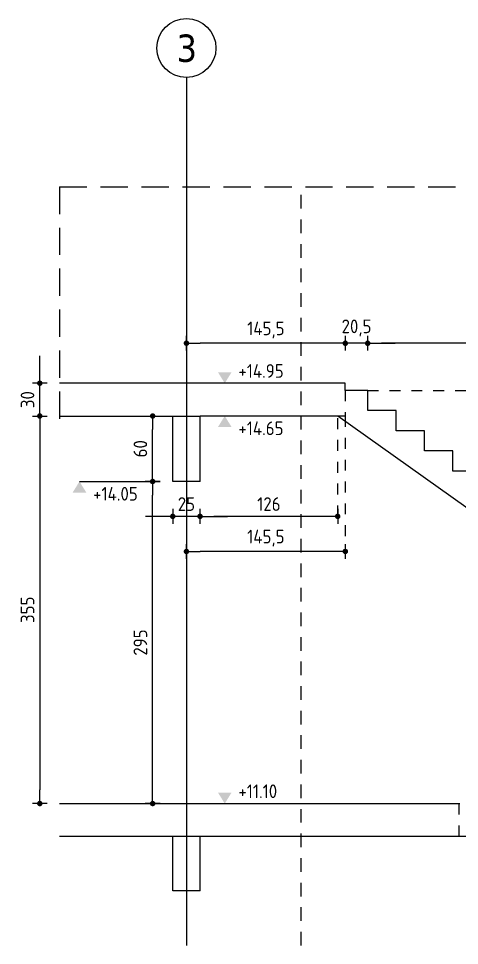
# Model space of a CAD drawing. Extents: x 21.6 to 105.5, y -19 to 78.7.
# Drawn here: x 21.64 to 25.67, y -4.08 to 4.41 of the extents above; entities that cross this region are included whole.
import ezdxf

# ---------------------------------------------------------------- set-up
doc = ezdxf.new("R2010")
doc.units = 0
doc.header["$LTSCALE"] = 0.5
for name, pattern in [('AUSGEZOGEN', [1000.01, 1000, 0.01]), ('DASHED', [0.75, 0.5, -0.25]), ('DOT', [0.175, 0.05, -0.125]), ('HIDDEN', [0.375, 0.25, -0.125]), ('HIDDEN2', [0.187, 0.125, -0.062])]:
    doc.linetypes.add(name, pattern=pattern)
for name, color, linetype in [('ACHSEN', 7, 'Continuous'), ('AFU', 7, 'Continuous'), ('BET-SCHN', 6, 'Continuous'), ('BETON', 7, 'Continuous'), ('HILFE', 7, 'Continuous'), ('koten', 7, 'Continuous'), ('MASSE', 7, 'Continuous'), ('SFP_Achsen', 7, 'Continuous'), ('VERDECKT', 7, 'Continuous')]:
    doc.layers.add(name, color=color, linetype=linetype)
doc.styles.add('helv', font='tahoma.ttf')
doc.styles.add('txt', font='isocp.shx')
doc.linetypes.add('AFU_50K', pattern='A,0.15,["/",Standard,S=0.2,R=0,X=-0.01,Y=-0.1],0.07,["/",Standard,S=0.2,R=0,X=-0.01,Y=-0.1],0.15', length=0.37)
doc.dimstyles.new('DOT_I', dxfattribs={"dimscale": 0.5, "dimtxt": 0.25, "dimasz": 0.25, "dimexe": 0.1, "dimexo": 0.3, "dimgap": 0.1, "dimtad": 1, "dimdec": 3, "dimzin": 3, "dimtxsty": 'txt', "dimblk": 'DOT', "dimblk1": 'DOT', "dimblk2": 'DOT', "dimsah": 1, "dimcen": 0.1, "dimse1": 1, "dimse2": 1, "dimazin": 0, "dimtfac": 1, "dimtdec": 4, "dimtix": 1, "dimtmove": 2, "dimatfit": 3, "dimfxl": 0, "dimtvp": 1, "dimtolj": 1, "dimtzin": 0, "dimarcsym": 0})

# ---------------------------------------------------------------- blocks, each defined once
blk = doc.blocks.new('OKRD_O')
at = {"color": 0, "linetype": 'ByBlock'}
blk.add_solid([(-0.125, 0.202), (0.125, 0.202), (0, 0)], dxfattribs=at)
at = {"color": 0, "linetype": 'ByBlock', "style": 'txt'}
blk.add_attdef('OKRD', (0.25, 0.1), '', height=0.25, dxfattribs=at)
blk = doc.blocks.new('OKRD_U')
at = {"color": 0, "linetype": 'ByBlock'}
blk.add_solid([(-0.125, -0.202), (0.125, -0.202), (0, 0)], dxfattribs=at)
at = {"color": 0, "linetype": 'ByBlock', "style": 'txt'}
blk.add_attdef('OKRD', (0.25, -0.35), '', height=0.25, dxfattribs=at)
blk = doc.blocks.new('DOT')
at = {"layer": 'MASSE', "color": 7, "linetype": 'Continuous'}
for p, q in [((0, 0), (-1, 0)), ((0, 0.54), (0, -0.54))]:
    blk.add_line(p, q, dxfattribs=at)
at = {"layer": 'MASSE', "color": 7, "linetype": 'Continuous', "const_width": 0.2}
blk.add_lwpolyline([(-0.1, 0, 1), (0.1, 0, 1)], format="xyb", close=True, dxfattribs=at)
blk = doc.blocks.new('*D91')
at = {"layer": 'DEFPOINTS', "color": 0, "linetype": 'AUSGEZOGEN', "transparency": 16777216}
for p in [(22.8657, 0.7676), (22.8657, 0.7676), (22.8657, 0.1676)]:
    blk.add_point(p, dxfattribs=at)
at = {"layer": 'MASSE', "color": 0, "linetype": 'AUSGEZOGEN', "lineweight": -2, "transparency": 16777216}
blk.add_line((22.8657, 0.2926), (22.8657, 0.6426), dxfattribs=at)
at = {"layer": 'MASSE', "color": 0, "linetype": 'AUSGEZOGEN', "lineweight": -2, "transparency": 16777216, "xscale": 0.125, "yscale": 0.125, "zscale": 0.125}
for p, rotation in [((22.8657, 0.7676), 90), ((22.8657, 0.1676), 270)]:
    blk.add_blockref('DOT', p, dxfattribs=dict(at, rotation=rotation))
at = {"layer": 'MASSE', "color": 0, "linetype": 'AUSGEZOGEN', "transparency": 16777216, "insert": (22.7532, 0.4676), "char_height": 0.125, "attachment_point": 5, "rotation": 90, "style": 'txt'}
blk.add_mtext('\\A1;60', dxfattribs=at)
blk = doc.blocks.new('*D92')
at = {"layer": 'DEFPOINTS', "color": 0, "linetype": 'AUSGEZOGEN', "transparency": 16777216}
for p in [(21.8322, 1.0676), (21.8322, 1.0676), (21.8322, 0.7676)]:
    blk.add_point(p, dxfattribs=at)
at = {"layer": 'MASSE', "color": 0, "linetype": 'AUSGEZOGEN', "lineweight": -2, "transparency": 16777216}
for p, q in [((21.8322, 1.1926), (21.8322, 1.3176)), ((21.8322, 0.7676), (21.8322, 1.0676)), ((21.8322, 0.6426), (21.8322, 0.5176))]:
    blk.add_line(p, q, dxfattribs=at)
at = {"layer": 'MASSE', "color": 0, "linetype": 'AUSGEZOGEN', "lineweight": -2, "transparency": 16777216, "xscale": 0.125, "yscale": 0.125, "zscale": 0.125}
for p, rotation in [((21.8322, 1.0676), 270), ((21.8322, 0.7676), 90)]:
    blk.add_blockref('DOT', p, dxfattribs=dict(at, rotation=rotation))
at = {"layer": 'MASSE', "color": 0, "linetype": 'AUSGEZOGEN', "transparency": 16777216, "insert": (21.7197, 0.9176), "char_height": 0.125, "attachment_point": 5, "rotation": 90, "style": 'txt'}
blk.add_mtext('\\A1;30', dxfattribs=at)
blk = doc.blocks.new('*D93')
at = {"layer": 'DEFPOINTS', "color": 0, "linetype": 'AUSGEZOGEN', "transparency": 16777216}
for p in [(21.8322, 0.7676), (21.8322, -2.7824), (21.8322, -2.7824)]:
    blk.add_point(p, dxfattribs=at)
at = {"layer": 'MASSE', "color": 0, "linetype": 'AUSGEZOGEN', "lineweight": -2, "transparency": 16777216}
blk.add_line((21.8322, 0.6426), (21.8322, -2.6574), dxfattribs=at)
at = {"layer": 'MASSE', "color": 0, "linetype": 'AUSGEZOGEN', "lineweight": -2, "transparency": 16777216, "xscale": 0.125, "yscale": 0.125, "zscale": 0.125}
for p, rotation in [((21.8322, 0.7676), 90), ((21.8322, -2.7824), 270)]:
    blk.add_blockref('DOT', p, dxfattribs=dict(at, rotation=rotation))
at = {"layer": 'MASSE', "color": 0, "linetype": 'AUSGEZOGEN', "transparency": 16777216, "insert": (21.7197, -1.0074), "char_height": 0.125, "attachment_point": 5, "rotation": 90, "style": 'txt'}
blk.add_mtext('\\A1;355', dxfattribs=at)
blk = doc.blocks.new('*D94')
at = {"layer": 'DEFPOINTS', "color": 0, "linetype": 'AUSGEZOGEN', "transparency": 16777216}
for p in [(23.0498, -0.1517), (23.0498, -0.1517), (23.2998, -0.1517)]:
    blk.add_point(p, dxfattribs=at)
at = {"layer": 'MASSE', "color": 0, "linetype": 'AUSGEZOGEN', "lineweight": -2, "transparency": 16777216}
for p, q in [((22.9248, -0.1517), (22.7998, -0.1517)), ((23.2998, -0.1517), (23.0498, -0.1517)), ((23.4248, -0.1517), (23.5498, -0.1517))]:
    blk.add_line(p, q, dxfattribs=at)
at = {"layer": 'MASSE', "color": 0, "linetype": 'AUSGEZOGEN', "lineweight": -2, "transparency": 16777216, "xscale": 0.125, "yscale": 0.125, "zscale": 0.125}
blk.add_blockref('DOT', (23.0498, -0.1517), dxfattribs=at)
at = {"layer": 'MASSE', "color": 0, "linetype": 'AUSGEZOGEN', "lineweight": -2, "transparency": 16777216, "xscale": 0.125, "yscale": 0.125, "zscale": 0.125, "rotation": 180}
blk.add_blockref('DOT', (23.2998, -0.1517), dxfattribs=at)
at = {"layer": 'MASSE', "color": 0, "linetype": 'AUSGEZOGEN', "transparency": 16777216, "insert": (23.1748, -0.0392), "char_height": 0.125, "attachment_point": 5, "style": 'txt'}
blk.add_mtext('\\A1;25', dxfattribs=at)
blk = doc.blocks.new('*D110')
at = {"layer": 'DEFPOINTS', "color": 0, "linetype": 'AUSGEZOGEN', "transparency": 16777216}
for p in [(22.8657, 0.1676), (22.8657, 0.1676), (22.8657, -2.7824)]:
    blk.add_point(p, dxfattribs=at)
at = {"layer": 'MASSE', "color": 0, "linetype": 'AUSGEZOGEN', "lineweight": -2, "transparency": 16777216}
blk.add_line((22.8657, -2.6574), (22.8657, 0.0426), dxfattribs=at)
at = {"layer": 'MASSE', "color": 0, "linetype": 'AUSGEZOGEN', "lineweight": -2, "transparency": 16777216, "xscale": 0.125, "yscale": 0.125, "zscale": 0.125}
for p, rotation in [((22.8657, 0.1676), 90), ((22.8657, -2.7824), 270)]:
    blk.add_blockref('DOT', p, dxfattribs=dict(at, rotation=rotation))
at = {"layer": 'MASSE', "color": 0, "linetype": 'AUSGEZOGEN', "transparency": 16777216, "insert": (22.7532, -1.3074), "char_height": 0.125, "attachment_point": 5, "rotation": 90, "style": 'txt'}
blk.add_mtext('\\A1;295', dxfattribs=at)
blk = doc.blocks.new('*D119')
at = {"layer": 'DEFPOINTS', "color": 0, "linetype": 'AUSGEZOGEN', "transparency": 16777216}
for p in [(23.2998, -0.1517), (23.2998, -0.1517), (24.5601, -0.1517)]:
    blk.add_point(p, dxfattribs=at)
at = {"layer": 'MASSE', "color": 0, "linetype": 'AUSGEZOGEN', "lineweight": -2, "transparency": 16777216}
blk.add_line((24.4351, -0.1517), (23.4248, -0.1517), dxfattribs=at)
at = {"layer": 'MASSE', "color": 0, "linetype": 'AUSGEZOGEN', "lineweight": -2, "transparency": 16777216, "xscale": 0.125, "yscale": 0.125, "zscale": 0.125, "rotation": 180}
blk.add_blockref('DOT', (23.2998, -0.1517), dxfattribs=at)
at = {"layer": 'MASSE', "color": 0, "linetype": 'AUSGEZOGEN', "lineweight": -2, "transparency": 16777216, "xscale": 0.125, "yscale": 0.125, "zscale": 0.125}
blk.add_blockref('DOT', (24.5601, -0.1517), dxfattribs=at)
at = {"layer": 'MASSE', "color": 0, "linetype": 'AUSGEZOGEN', "transparency": 16777216, "insert": (23.93, -0.0392), "char_height": 0.125, "attachment_point": 5, "style": 'txt'}
blk.add_mtext('\\A1;126', dxfattribs=at)
blk = doc.blocks.new('*D121')
at = {"layer": 'DEFPOINTS', "color": 0, "linetype": 'AUSGEZOGEN', "transparency": 16777216}
for p in [(23.1748, -0.4731), (23.1748, -0.4731), (24.6298, -0.4731)]:
    blk.add_point(p, dxfattribs=at)
at = {"layer": 'MASSE', "color": 0, "linetype": 'AUSGEZOGEN', "lineweight": -2, "transparency": 16777216}
blk.add_line((24.5048, -0.4731), (23.2998, -0.4731), dxfattribs=at)
at = {"layer": 'MASSE', "color": 0, "linetype": 'AUSGEZOGEN', "lineweight": -2, "transparency": 16777216, "xscale": 0.125, "yscale": 0.125, "zscale": 0.125, "rotation": 180}
blk.add_blockref('DOT', (23.1748, -0.4731), dxfattribs=at)
at = {"layer": 'MASSE', "color": 0, "linetype": 'AUSGEZOGEN', "lineweight": -2, "transparency": 16777216, "xscale": 0.125, "yscale": 0.125, "zscale": 0.125}
blk.add_blockref('DOT', (24.6298, -0.4731), dxfattribs=at)
at = {"layer": 'MASSE', "color": 0, "linetype": 'AUSGEZOGEN', "transparency": 16777216, "insert": (23.9023, -0.3513), "char_height": 0.125, "attachment_point": 5, "style": 'txt'}
blk.add_mtext('\\A1;145,5', dxfattribs=at)
blk = doc.blocks.new('*D127')
at = {"layer": 'DEFPOINTS', "color": 0, "linetype": 'AUSGEZOGEN', "transparency": 16777216}
for p in [(24.8348, 1.434), (24.8348, 1.434), (27.9548, 1.434)]:
    blk.add_point(p, dxfattribs=at)
at = {"layer": 'MASSE', "color": 0, "linetype": 'AUSGEZOGEN', "lineweight": -2, "transparency": 16777216}
blk.add_line((27.8298, 1.434), (24.9598, 1.434), dxfattribs=at)
at = {"layer": 'MASSE', "color": 0, "linetype": 'AUSGEZOGEN', "lineweight": -2, "transparency": 16777216, "xscale": 0.125, "yscale": 0.125, "zscale": 0.125, "rotation": 180}
blk.add_blockref('DOT', (24.8348, 1.434), dxfattribs=at)
at = {"layer": 'MASSE', "color": 0, "linetype": 'AUSGEZOGEN', "lineweight": -2, "transparency": 16777216, "xscale": 0.125, "yscale": 0.125, "zscale": 0.125}
blk.add_blockref('DOT', (27.9548, 1.434), dxfattribs=at)
at = {"layer": 'MASSE', "color": 0, "linetype": 'AUSGEZOGEN', "transparency": 16777216, "insert": (26.3948, 1.5465), "char_height": 0.125, "attachment_point": 5, "style": 'txt'}
blk.add_mtext('\\A1;312', dxfattribs=at)
blk = doc.blocks.new('*D128')
at = {"layer": 'DEFPOINTS', "color": 0, "linetype": 'AUSGEZOGEN', "transparency": 16777216}
for p in [(24.6298, 1.434), (24.6298, 1.434), (24.8348, 1.434)]:
    blk.add_point(p, dxfattribs=at)
at = {"layer": 'MASSE', "color": 0, "linetype": 'AUSGEZOGEN', "lineweight": -2, "transparency": 16777216}
for p, q in [((24.5048, 1.434), (24.3798, 1.434)), ((24.8348, 1.434), (24.6298, 1.434)), ((24.9598, 1.434), (25.0848, 1.434))]:
    blk.add_line(p, q, dxfattribs=at)
at = {"layer": 'MASSE', "color": 0, "linetype": 'AUSGEZOGEN', "lineweight": -2, "transparency": 16777216, "xscale": 0.125, "yscale": 0.125, "zscale": 0.125}
blk.add_blockref('DOT', (24.6298, 1.434), dxfattribs=at)
at = {"layer": 'MASSE', "color": 0, "linetype": 'AUSGEZOGEN', "lineweight": -2, "transparency": 16777216, "xscale": 0.125, "yscale": 0.125, "zscale": 0.125, "rotation": 180}
blk.add_blockref('DOT', (24.8348, 1.434), dxfattribs=at)
at = {"layer": 'MASSE', "color": 0, "linetype": 'AUSGEZOGEN', "transparency": 16777216, "insert": (24.7323, 1.5743), "char_height": 0.125, "attachment_point": 5, "style": 'txt'}
blk.add_mtext('\\A1;20,5', dxfattribs=at)
blk = doc.blocks.new('*D129')
at = {"layer": 'DEFPOINTS', "color": 0, "linetype": 'AUSGEZOGEN', "transparency": 16777216}
for p in [(23.1748, 1.434), (23.1748, 1.434), (24.6298, 1.434)]:
    blk.add_point(p, dxfattribs=at)
at = {"layer": 'MASSE', "color": 0, "linetype": 'AUSGEZOGEN', "lineweight": -2, "transparency": 16777216}
blk.add_line((24.5048, 1.434), (23.2998, 1.434), dxfattribs=at)
at = {"layer": 'MASSE', "color": 0, "linetype": 'AUSGEZOGEN', "lineweight": -2, "transparency": 16777216, "xscale": 0.125, "yscale": 0.125, "zscale": 0.125, "rotation": 180}
blk.add_blockref('DOT', (23.1748, 1.434), dxfattribs=at)
at = {"layer": 'MASSE', "color": 0, "linetype": 'AUSGEZOGEN', "lineweight": -2, "transparency": 16777216, "xscale": 0.125, "yscale": 0.125, "zscale": 0.125}
blk.add_blockref('DOT', (24.6298, 1.434), dxfattribs=at)
at = {"layer": 'MASSE', "color": 0, "linetype": 'AUSGEZOGEN', "transparency": 16777216, "insert": (23.9023, 1.5558), "char_height": 0.125, "attachment_point": 5, "style": 'txt'}
blk.add_mtext('\\A1;145,5', dxfattribs=at)

msp = doc.modelspace()

# ---------------------------------------------------------------- linework, layer by layer
at = {"layer": 'ACHSEN', "color": 140, "linetype": 'AUSGEZOGEN'}
msp.add_line((23.1748, 3.8676), (23.1748, -4.0824), dxfattribs=at)
at = {"layer": 'AFU', "color": 8, "linetype": 'AFU_50K'}
for p, q in [((23.0498, 0.7676), (23.2998, 0.7676)), ((23.0498, -3.0824), (23.2998, -3.0824))]:
    msp.add_line(p, q, dxfattribs=at)
at = {"layer": 'BET-SCHN'}
for p, q in [((22.0137, -2.7824), (25.6798, -2.7824)), ((22.0137, -3.0824), (23.0498, -3.0824)), ((23.2998, -3.0824), (25.8098, -3.0824))]:
    msp.add_line(p, q, dxfattribs=at)
at = {"layer": 'BETON', "color": 6, "linetype": 'AUSGEZOGEN'}
for p, q in [((24.6298, 1.0676), (22.0137, 1.0676)), ((24.6298, 1.0026), (24.6298, 1.0676)), ((24.8348, 1.0026), (24.6298, 1.0026)), ((24.8348, 0.8176), (24.8348, 1.0026)), ((22.0137, 0.7676), (23.0498, 0.7676)), ((23.0498, 0.1676), (23.0498, 0.7676)), ((23.2998, 0.1676), (23.2998, 0.7676)), ((24.5601, 0.7676), (23.2998, 0.7676)), ((28.1509, -1.7874), (24.5601, 0.7676)), ((25.0948, 0.8176), (24.8348, 0.8176)), ((25.0948, 0.6326), (25.0948, 0.8176)), ((25.3548, 0.6326), (25.0948, 0.6326)), ((25.3548, 0.4476), (25.3548, 0.6326)), ((25.6148, 0.4476), (25.3548, 0.4476)), ((25.6148, 0.2626), (25.6148, 0.4476)), ((25.8748, 0.2626), (25.6148, 0.2626)), ((23.2998, 0.1676), (23.0498, 0.1676)), ((23.0498, -3.5824), (23.0498, -3.0824)), ((23.2998, -3.5824), (23.2998, -3.0824)), ((23.2998, -3.5824), (23.0498, -3.5824))]:
    msp.add_line(p, q, dxfattribs=at)
at = {"layer": 'HILFE', "color": 102, "linetype": 'DASHED'}
for q in [(27.4748, 2.8676), (22.0137, 0.6676)]:
    msp.add_line((22.0137, 2.8676), q, dxfattribs=at)
at = {"layer": 'HILFE', "color": 102, "linetype": 'DOT'}
for p, q in [((24.8348, 1.0026), (28.6301, 1.0026)), ((24.5601, -0.1517), (24.5601, 0.7676)), ((24.6298, 0.7676), (24.6298, -0.4731))]:
    msp.add_line(p, q, dxfattribs=at)
at = {"layer": 'HILFE', "color": 102, "linetype": 'AUSGEZOGEN'}
msp.add_line((22.1956, 0.1676), (22.8657, 0.1676), dxfattribs=at)
at = {"layer": 'SFP_Achsen', "color": 7, "linetype": 'AUSGEZOGEN'}
msp.add_circle((23.1748, 4.1381), 0.2705, dxfattribs=at)
at = {"layer": 'VERDECKT', "color": 7, "linetype": 'HIDDEN'}
msp.add_line((24.2248, -4.0824), (24.2248, 2.8676), dxfattribs=at)
at = {"layer": 'VERDECKT', "color": 7, "linetype": 'HIDDEN2'}
for p, q in [((24.6298, 1.0026), (24.6298, 0.7676)), ((24.6298, 0.7676), (24.5601, 0.7676)), ((25.6698, -2.7824), (25.6698, -3.0824))]:
    msp.add_line(p, q, dxfattribs=at)

# ---------------------------------------------------------------- block references
at = {"layer": 'koten', "color": 7, "linetype": 'AUSGEZOGEN'}
ref = msp.add_blockref('OKRD_O', (23.5259, 1.0676), dxfattribs=dict(at, xscale=0.5, yscale=0.5, zscale=0.5))
ref.add_attrib('OKRD', '+14.95', (23.6509, 1.1176), dxfattribs={"height": 0.125, "style": 'txt'})
ref = msp.add_blockref('OKRD_U', (23.5259, 0.7676), dxfattribs=dict(at, xscale=0.5, yscale=0.5, zscale=0.5))
ref.add_attrib('OKRD', '+14.65', (23.6509, 0.5926), dxfattribs={"height": 0.125, "style": 'txt'})
ref = msp.add_blockref('OKRD_U', (22.1956, 0.1676), dxfattribs=dict(at, xscale=0.5, yscale=0.5, zscale=0.5))
ref.add_attrib('OKRD', '+14.05', (22.3206, -0.0074), dxfattribs={"height": 0.125, "style": 'txt'})
ref = msp.add_blockref('OKRD_O', (23.5259, -2.7824), dxfattribs=dict(at, xscale=0.5, yscale=0.5, zscale=0.5))
ref.add_attrib('OKRD', '+11.10', (23.6509, -2.7324), dxfattribs={"height": 0.125, "style": 'txt'})

# ---------------------------------------------------------------- texts
at = {"layer": 'SFP_Achsen', "color": 6, "linetype": 'AUSGEZOGEN', "style": 'helv'}
msp.add_text('3', height=0.25, dxfattribs=at).set_placement((23.0842, 4.0119))

# ---------------------------------------------------------------- dimensions: what is measured, and where the dimension line sits
at = {"layer": 'MASSE', "color": 7, "linetype": 'AUSGEZOGEN'}
for base, p1, p2, override, picture, middle in [((23.1748, 1.434), (24.6298, 1.434), (23.1748, 1.434), {"dimdec": 1, "dimlfac": 100}, '*D129', (23.9023, 1.5558)), ((24.8348, 1.434), (27.9548, 1.434), (24.8348, 1.434), {"dimdec": 0, "dimlfac": 100}, '*D127', (26.3948, 1.5465)), ((23.0498, -0.1517), (23.2998, -0.1517), (23.0498, -0.1517), {"dimdec": 0, "dimlfac": 100}, '*D94', (23.1748, -0.0392)), ((23.2998, -0.1517), (24.5601, -0.1517), (23.2998, -0.1517), {"dimdec": 0, "dimlfac": 100}, '*D119', (23.93, -0.0392)), ((23.1748, -0.4731), (24.6298, -0.4731), (23.1748, -0.4731), {"dimdec": 1, "dimlfac": 100}, '*D121', (23.9023, -0.3513))]:
    dim = msp.add_linear_dim(base=base, p1=p1, p2=p2, dimstyle='DOT_I', override=override, dxfattribs=at)
    dim.commit()
    dim.dimension.update_dxf_attribs({"geometry": picture, "text_midpoint": middle})
dim = msp.add_linear_dim(base=(24.6298, 1.434), p1=(24.8348, 1.434), p2=(24.6298, 1.434), dimstyle='DOT_I', override={"dimdec": 1, "dimlfac": 100}, dxfattribs=at)
dim.commit()
dim.dimension.update_dxf_attribs({"geometry": '*D128', "text_midpoint": (24.7323, 1.5743), "dimtype": 160})
for base, p1, p2, picture, middle in [((21.8322, 1.0676), (21.8322, 0.7676), (21.8322, 1.0676), '*D92', (21.7197, 0.9176)), ((21.8322, -2.7824), (21.8322, 0.7676), (21.8322, -2.7824), '*D93', (21.7197, -1.0074)), ((22.8657, 0.7676), (22.8657, 0.1676), (22.8657, 0.7676), '*D91', (22.7532, 0.4676)), ((22.8657, 0.1676), (22.8657, -2.7824), (22.8657, 0.1676), '*D110', (22.7532, -1.3074))]:
    dim = msp.add_linear_dim(base=base, p1=p1, p2=p2, angle=90, dimstyle='DOT_I', override={"dimdec": 0, "dimlfac": 100}, dxfattribs=at)
    dim.commit()
    dim.dimension.update_dxf_attribs({"geometry": picture, "text_midpoint": middle})

doc.saveas('drawing.dxf')
